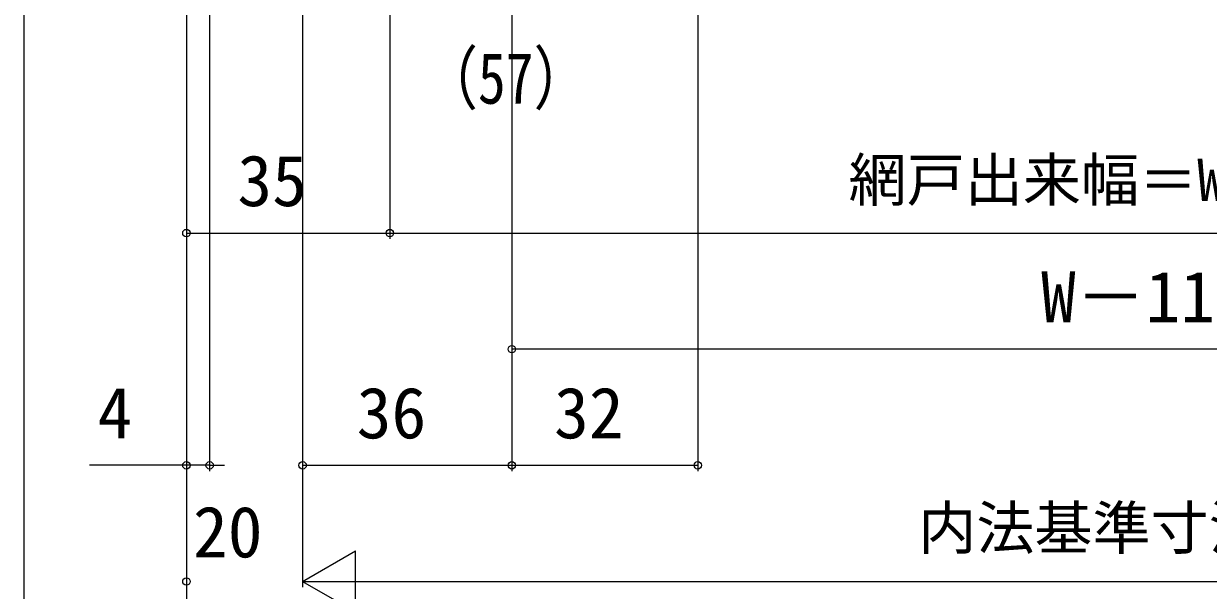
# Model space of a CAD drawing. Units: millimetres, scale not verified. Extents: x -525 to 525, y -785 to 780.
# Drawn here: x -203 to 0.9, y -637.6 to -540 of the extents above; entities that cross this region are included whole.
import ezdxf
from ezdxf.enums import TextEntityAlignment as Align

# ---------------------------------------------------------------- set-up
doc = ezdxf.new("R2010")
doc.units = ezdxf.units.MM
doc.header["$LTSCALE"] = 4
doc.layers.add('0-8_YKK_D', color=6, linetype='Continuous')
doc.styles.add('ＭＳ ゴシック', font='')
doc.styles.get('ＭＳ ゴシック').set_extended_font_data('MS Gothic')

msp = doc.modelspace()

# ---------------------------------------------------------------- linework, layer by layer
at = {"layer": '0-8_YKK_D'}
for p, q in [((-203.003, -387.535), (-203.003, -657.045)), ((-87.003, -423.035), (-87.003, -617.035)), ((-155.003, -438.035), (-155.003, -617.035)), ((-155.003, -438.035), (-155.003, -637.035)), ((-155.003, -438.035), (-155.003, -637.035)), ((-119.003, -437.535), (-119.003, -617.035)), ((-119.003, -437.535), (-119.003, -617.035)), ((-119.003, -437.535), (-119.003, -597.035)), ((-175.003, -452.548), (-175.003, -657.045)), ((-175.003, -452.548), (-174.996, -657.047)), ((-175.003, -452.548), (-175.003, -617.035)), ((-175.003, -452.548), (-175.003, -637.035)), ((-175.003, -452.548), (-175.003, -577.035)), ((-171.003, -452.535), (-171.003, -617.035)), ((-140.001, -473.942), (-140.001, -577.035)), ((-140.001, -473.942), (-140.001, -577.035)), ((-175.003, -576.035), (-140.001, -576.035)), ((-140.001, -576.035), (144.999, -576.035)), ((118.997, -596.035), (-119.003, -596.035)), ((-175.003, -616.035), (-191.672, -616.035)), ((-171.003, -616.035), (-175.003, -616.035)), ((-171.003, -616.035), (-168.453, -616.035)), ((-155.003, -616.035), (-119.003, -616.035)), ((-119.003, -616.035), (-87.003, -616.035)), ((-155.003, -636.035), (-145.91, -630.785)), ((-145.91, -641.285), (-145.91, -630.785)), ((-175.003, -636.035), (-174.981, -636.035)), ((-155.003, -636.035), (-155.026, -636.035)), ((-155.003, -636.035), (-145.91, -641.285)), ((-155.003, -636.035), (-136.817, -636.035)), ((-144.503, -636.035), (144.497, -636.035))]:
    msp.add_line(p, q, dxfattribs=at)
for centre in [(-175.003, -576.035), (-140.001, -576.035), (-140.001, -576.035), (-119.003, -596.035), (-175.003, -616.035), (-171.003, -616.035), (-155.003, -616.035), (-119.003, -616.035), (-119.003, -616.035), (-87.003, -616.035), (-175.003, -636.035)]:
    msp.add_circle(centre, 0.637, dxfattribs=at)

# ---------------------------------------------------------------- texts
at = {"layer": '0-8_YKK_D', "style": 'ＭＳ ゴシック', "width": 0.8}
msp.add_text('（57）', height=8.798, dxfattribs=at).set_placement((-134.438, -556.39), align=Align.BOTTOM_LEFT)
at = {"layer": '0-8_YKK_D', "style": 'ＭＳ ゴシック'}
for s, height, p in [('網戸出来幅＝W－65', 7.331, (-61.053, -572.729)), ('35', 8.798, (-166.23, -574.035)), ('W－112', 8.798, (-27.924, -594.035)), ('4', 8.798, (-190.285, -614.035)), ('36', 8.798, (-145.697, -614.035)), ('32', 8.798, (-111.731, -614.035)), ('20', 8.798, (-173.867, -634.535)), ('内法基準寸法w', 7.331, (-49.066, -632.672))]:
    msp.add_text(s, height=height, dxfattribs=at).set_placement(p, align=Align.BOTTOM_LEFT)

doc.saveas('drawing.dxf')
